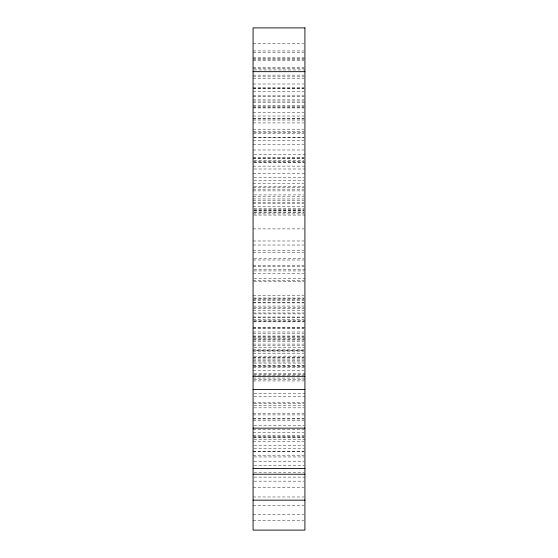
<?xml version="1.0" encoding="UTF-8"?>
<svg xmlns="http://www.w3.org/2000/svg" width="558" height="558" viewBox="0 0 558 558"><rect width="100%" height="100%" fill="white"/><g stroke="black" fill="none" stroke-linecap="round" stroke-linejoin="round"><path stroke-width="0.42" stroke-dasharray="2.79 2.09" d="M253.081 43.447L304.054 43.447M253.081 50.938L304.054 50.938M253.081 52.661L304.054 52.661M253.081 57.851L304.054 57.851M253.081 58.423L304.919 58.423M253.081 59.573L304.054 59.573M253.081 60.724L304.054 60.724M253.081 67.637L304.054 67.637M253.081 68.216L304.054 68.216M253.946 69.945L304.919 69.945M253.081 75.128L304.054 75.128M253.081 76.851L304.054 76.851M253.081 78.58L304.054 78.58M253.081 84L304.054 84M253.081 87.222L304.054 87.222M253.081 88.373L304.054 88.373M253.081 88.603L304.054 88.603M253.081 91.254L304.054 91.254M253.081 95.857L304.054 95.857M253.081 96.436L304.054 96.436M253.081 99.889L304.054 99.889M253.081 101.04L304.054 101.04M253.081 102.77L304.919 102.77M253.081 105.65L304.054 105.65M253.081 106.222L304.054 106.222M253.081 107.373L304.054 107.373M253.081 107.952L304.054 107.952M253.081 112.563L304.054 112.563M253.081 116.015L304.054 116.015M253.081 118.317L304.054 118.317M253.081 118.896L304.054 118.896M253.081 120.047L304.054 120.047M253.081 122.927L304.054 122.927M253.081 129.184L304.054 129.184M253.081 131.562L304.054 131.562M253.946 132.72L304.054 132.72M253.081 133.787L304.054 133.787M253.081 137.324L304.054 137.324M253.946 137.47L304.054 137.47M253.081 140.714L304.054 140.714M253.081 144.808L304.054 144.808M253.081 149.997L304.054 149.997M253.946 154.601L304.919 154.601M253.081 157.858L304.054 157.823M253.081 158.06L304.054 158.06M253.081 158.632L304.054 158.632M253.946 160.362L304.054 160.362M253.081 161.513L304.054 161.513M253.946 162.092L304.054 162.092M253.946 162.664L304.919 162.664M253.081 166.124L304.919 166.124M253.946 168.997L304.919 168.997M253.081 173.608L304.919 173.608M253.946 177.639L304.054 177.639M253.946 180.52L304.054 180.52M253.081 183.401L304.054 183.401M253.946 186.274L304.054 186.274M253.081 187.432L304.054 187.432M253.081 189.155L304.054 189.155M253.081 190.885L304.054 190.885M253.946 194.916L304.054 194.916M253.081 196.646L304.054 196.646M253.081 198.948L304.054 198.948M253.081 200.678L304.054 200.678M253.081 202.401L304.054 202.401M253.081 203.719L304.054 203.719M253.081 206.432L304.054 206.432M253.946 208.392L304.054 208.392M253.946 209.313L304.054 209.313M253.946 210.359L304.054 210.359M253.946 210.568L304.054 210.568M253.946 212.026L304.054 212.026M253.946 212.193L304.054 212.193M253.081 213.923L304.054 213.923M253.946 215.074L304.919 215.074M253.081 228.899L304.054 228.899M253.081 240.986L304.054 240.986M253.081 245.018L304.054 245.018M253.081 250.779L304.054 250.779M253.081 252.509L304.054 252.509M253.946 258.27L304.054 258.27M253.081 259.993L304.054 259.993M253.081 265.754L304.054 265.754M253.081 266.738L304.054 266.738M253.946 269.786L304.919 269.786M253.946 270.937L304.054 270.937M253.081 273.239L304.054 273.239M253.946 278.421L304.919 278.421M253.081 280.73L304.054 280.73M253.946 281.33L304.054 281.33M253.081 295.698L304.054 295.698M253.081 298.007L304.054 298.007M253.946 298.579L304.054 298.579M253.081 299.73L304.054 299.73M253.081 300.309L304.054 300.309M253.081 302.61L304.054 302.61M253.081 302.903L304.054 302.903M253.081 306.07L304.054 306.035M253.946 307.835L304.054 307.835M253.081 308.372L304.054 308.372M253.081 310.673L304.054 310.673M253.081 312.982L304.054 312.982M253.946 313.896L304.054 313.896M253.081 317.014L304.054 317.014M253.081 317.586L304.054 317.586M253.081 319.315L304.054 319.315M253.946 320.466L304.919 320.466M253.946 321.617L304.919 321.617M253.081 321.847L304.054 321.847M253.081 327.379L304.919 327.379M253.081 327.951L304.054 327.951M253.081 328.529L304.054 328.529M253.081 331.982L304.054 331.982M253.081 333.712L304.054 333.712M253.081 336.014L304.054 336.014M253.081 336.593L304.054 336.593M253.081 337.743L304.054 337.743M253.946 338.894L304.919 338.894M253.081 339.125L304.054 339.125M253.081 340.045L304.054 340.045M253.081 341.775L304.054 341.775M253.081 344.077L304.054 344.077M253.081 345.807L304.054 345.807M253.946 347.536L304.054 347.599M253.081 349.838L304.054 349.838M253.081 351.854L304.054 351.854M253.081 353.291L304.054 353.291M253.946 356.171L304.054 356.144M253.081 357.322L304.054 357.322M253.081 357.901L304.054 357.901M253.081 359.052L304.054 359.052M253.081 360.203L304.054 360.203M253.081 361.933L304.054 361.933M253.946 363.084L304.054 363.084M253.081 365.371L304.054 365.385M253.081 365.964L304.054 365.964M253.946 366.536L304.919 366.536M253.081 367.694L304.054 367.694M253.081 370.568L304.054 370.568M253.946 373.448L304.919 373.448M253.946 374.613L304.919 374.613M253.081 375.178L304.054 375.178M253.081 378.059L304.919 378.059M253.946 379.21L304.919 379.21M253.081 380.94L304.054 380.94M253.946 393.606L304.919 393.606M253.946 396.487L304.919 396.487M253.081 402.82L304.054 402.82M253.946 403.636L304.054 403.636M253.946 405.533L304.054 405.533M253.946 407.842L304.054 407.842M253.081 413.652L304.054 413.652M253.081 414.915L304.054 414.915M253.081 418.66L304.054 418.66M253.081 418.946L304.054 418.946M253.081 420.676L304.054 420.676M253.946 425.28L304.054 425.28M253.081 429.311L304.054 429.311M253.081 432.464L304.054 432.464M253.081 435.652L304.054 435.652M253.081 436.223L304.054 436.223M253.946 437.109L304.054 437.109M253.081 437.667L304.054 437.667M253.946 439.62L304.919 439.62M253.081 441.406L304.054 441.406M253.946 445.437L304.054 445.437M253.946 448.318L304.054 448.318M253.081 451.199L304.054 451.199M253.081 451.359L304.054 451.359M253.081 455.809L304.054 455.809M253.946 456.96L304.054 456.96M253.946 461.543L304.054 461.543M253.946 465.595L304.054 465.595M253.946 472.793L304.054 472.793M253.946 477.118L304.919 477.118M253.946 481.149L304.054 481.149M253.081 487.399L304.054 487.399M253.081 496.983L304.054 496.983M253.081 505.339L304.054 505.339M253.081 514.26L304.054 514.26M253.081 520.307L304.054 520.307M304.054 350.417L253.081 350.417L304.054 350.431"/><path stroke-width="0.84" d="M253.081 71.668L304.919 71.668M253.081 376.329L304.919 376.329M253.081 389.575L304.919 389.575M253.081 428.16L304.919 428.16M253.081 468.476L304.919 468.476M253.081 474.237L304.919 474.237M253.081 500.149L304.919 500.149M304.919 27.9L253.081 27.9L253.081 530.1L304.919 530.1L304.919 27.9"/></g></svg>
